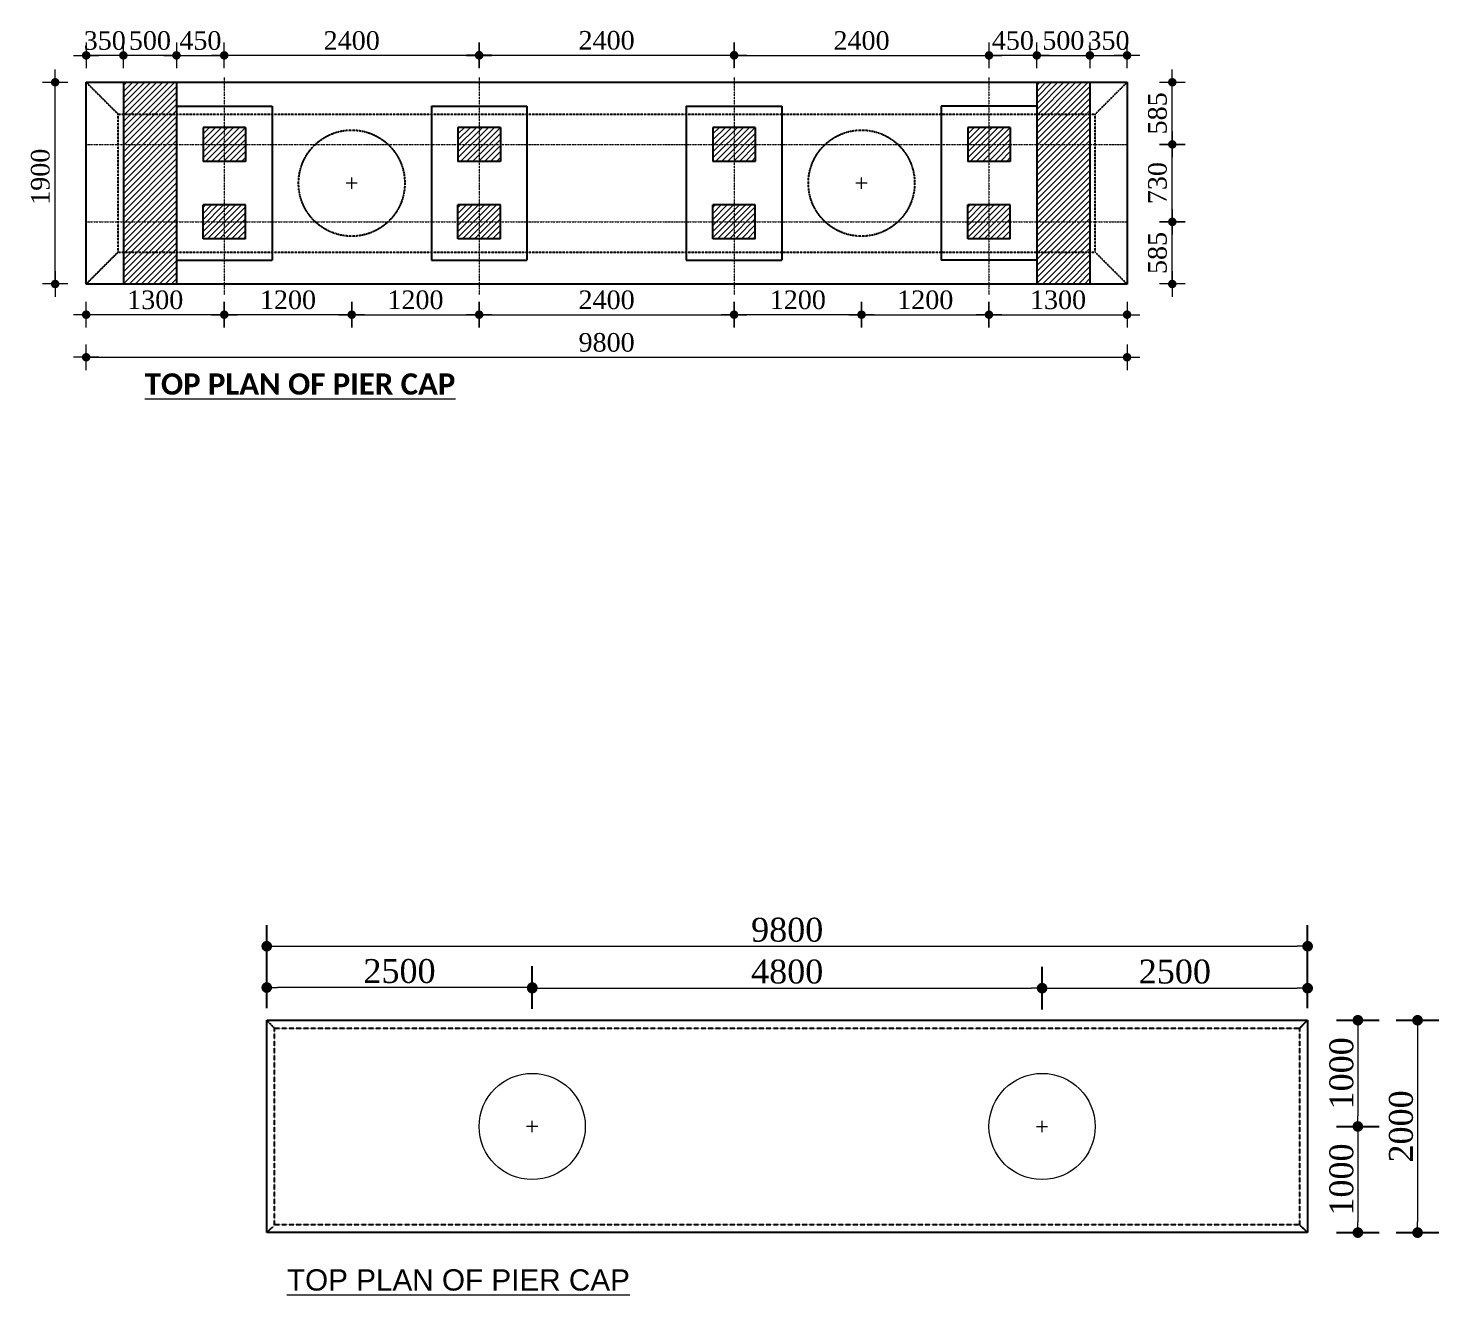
# Model space of a CAD drawing. Header units: millimetres. Extents: x -571543 to 35267, y -84886 to 197746.
# Drawn here: x -442335 to -429054, y -69339 to -57410 of the extents above; entities that cross this region are included whole.
import ezdxf

# ---------------------------------------------------------------- set-up
doc = ezdxf.new("R2010")
doc.units = ezdxf.units.MM
doc.header["$PDMODE"] = 2
for name, pattern in [('CENTER', [2, 1.25, -0.25, 0.25, -0.25]), ('DASHED', [0.75, 0.5, -0.25]), ('HIDDEN', [9.525, 6.35, -3.175])]:
    doc.linetypes.add(name, pattern=pattern)
doc.layers.get('Defpoints').update_dxf_attribs({"lineweight": 13})
for name, color, linetype, lineweight in [('Center Line', 34, 'Continuous', 15), ('Dimision', 96, 'Continuous', 18), ('hatch', 65, 'Continuous', 15), ('Pile', 11, 'Continuous', 15), ('Text', 7, 'Continuous', 15)]:
    doc.layers.add(name, color=color, linetype=linetype, lineweight=lineweight)
doc.layers.add('Pire Line', color=11, linetype='Continuous')
doc.styles.add('ROMANS', font='arial.ttf', dxfattribs={"height": 200})
doc.styles.get("Standard").update_dxf_attribs({"font": 'times.ttf'})
doc.dimstyles.new('dim_50', dxfattribs={"dimtxt": 150, "dimasz": 3, "dimexe": 25, "dimexo": 25, "dimgap": 50, "dimtad": 1, "dimdec": 0, "dimtxsty": 'Standard', "dimblk": 'D_TIC', "dimcen": 52.5, "dimse1": 1, "dimse2": 1, "dimclrd": 256, "dimclre": 256, "dimclrt": 256, "dimadec": 0, "dimazin": 0, "dimtfac": 1, "dimtdec": 0, "dimtix": 1, "dimtmove": 0, "dimatfit": 3, "dimldrblk": 'DOT', "dimfxl": 25, "dimfxlon": 1, "dimlwd": -1, "dimarcsym": 0})
doc.dimstyles.new('ISO-25', dxfattribs={"dimtxt": 175, "dimasz": 100, "dimexe": 65, "dimexo": 115.625, "dimgap": 40, "dimtad": 1, "dimtoh": 1, "dimdec": 0, "dimtxsty": 'Standard', "dimblk": 'DOT', "dimcen": 300, "dimclrd": 256, "dimclre": 256, "dimclrt": 256, "dimadec": 0, "dimazin": 0, "dimtfac": 1, "dimtdec": 0, "dimtix": 1, "dimtmove": 0, "dimatfit": 3, "dimldrblk": 'DOT', "dimfxl": 75, "dimlwd": -1, "dimarcsym": 0})
pattern_1 = [(45, (-281771.303, -959282.25), (-28.2842712, 28.2842712), [])]

# ---------------------------------------------------------------- blocks, each defined once
blk = doc.blocks.new('_Dot')
at = {"color": 0, "linetype": 'ByBlock', "lineweight": -2}
blk.add_line((-0.5, 0), (-1, 0), dxfattribs=at)
at = {"color": 0, "linetype": 'ByBlock', "const_width": 0.5}
blk.add_lwpolyline([(-0.25, 0, 1), (0.25, 0, 1)], format="xyb", close=True, dxfattribs=at)
blk = doc.blocks.new('*D144')
at = {"layer": 'Defpoints', "color": 0, "ltscale": 3, "transparency": 16777216}
for p in [(-432789, -66451), (-437589, -66753), (-432789, -67303)]:
    blk.add_point(p, dxfattribs=at)
at = {"layer": 'Dimision', "lineweight": -2, "ltscale": 3, "transparency": 16777216}
for p, q in [((-437589, -66638), (-437589, -66251)), ((-432789, -66651), (-432789, -66251))]:
    blk.add_line(p, q, dxfattribs=at)
at = {"layer": 'Dimision', "ltscale": 3, "transparency": 16777216}
blk.add_line((-437489, -66451), (-432889, -66451), dxfattribs=at)
at = {"layer": 'Dimision', "ltscale": 3, "transparency": 16777216, "xscale": 100, "yscale": 100, "zscale": 100, "rotation": 180}
blk.add_blockref('_Dot', (-437589, -66451), dxfattribs=at)
at = {"layer": 'Dimision', "ltscale": 3, "transparency": 16777216, "xscale": 100, "yscale": 100, "zscale": 100}
blk.add_blockref('_Dot', (-432789, -66451), dxfattribs=at)
at = {"layer": 'Dimision', "ltscale": 3, "transparency": 16777216, "insert": (-435189, -66296), "char_height": 225, "attachment_point": 5}
blk.add_mtext('4800', dxfattribs=at)
blk = doc.blocks.new('*D145')
at = {"layer": 'Defpoints', "color": 0, "ltscale": 3, "transparency": 16777216}
for p in [(-430289, -66753), (-430289, -67753), (-429816, -67753)]:
    blk.add_point(p, dxfattribs=at)
at = {"layer": 'Dimision', "lineweight": -2, "ltscale": 3, "transparency": 16777216}
for p, q in [((-430016, -66753), (-429616, -66753)), ((-430016, -67753), (-429616, -67753))]:
    blk.add_line(p, q, dxfattribs=at)
at = {"layer": 'Dimision', "ltscale": 3, "transparency": 16777216}
blk.add_line((-429816, -66853), (-429816, -67653), dxfattribs=at)
at = {"layer": 'Dimision', "ltscale": 3, "transparency": 16777216, "xscale": 100, "yscale": 100, "zscale": 100}
for p, rotation in [((-429816, -66753), 90), ((-429816, -67753), 270)]:
    blk.add_blockref('_Dot', p, dxfattribs=dict(at, rotation=rotation))
at = {"layer": 'Dimision', "ltscale": 3, "transparency": 16777216, "insert": (-429970, -67253), "char_height": 225, "attachment_point": 5, "rotation": 90}
blk.add_mtext('1000', dxfattribs=at)
blk = doc.blocks.new('*D167')
at = {"layer": 'Defpoints', "color": 0, "ltscale": 3, "transparency": 16777216}
for p in [(-430289, -67753), (-430289, -68753), (-429816, -68753)]:
    blk.add_point(p, dxfattribs=at)
at = {"layer": 'Dimision', "lineweight": -2, "ltscale": 3, "transparency": 16777216}
for p, q in [((-430016, -67753), (-429616, -67753)), ((-430016, -68753), (-429616, -68753))]:
    blk.add_line(p, q, dxfattribs=at)
at = {"layer": 'Dimision', "ltscale": 3, "transparency": 16777216}
blk.add_line((-429816, -67853), (-429816, -68653), dxfattribs=at)
at = {"layer": 'Dimision', "ltscale": 3, "transparency": 16777216, "xscale": 100, "yscale": 100, "zscale": 100}
for p, rotation in [((-429816, -67753), 90), ((-429816, -68753), 270)]:
    blk.add_blockref('_Dot', p, dxfattribs=dict(at, rotation=rotation))
at = {"layer": 'Dimision', "ltscale": 3, "transparency": 16777216, "insert": (-429970, -68253), "char_height": 225, "attachment_point": 5, "rotation": 90}
blk.add_mtext('1000', dxfattribs=at)
blk = doc.blocks.new('*D146')
at = {"layer": 'Defpoints', "color": 0, "ltscale": 3, "transparency": 16777216}
for p in [(-430289, -66753), (-430289, -68753), (-429254, -68753)]:
    blk.add_point(p, dxfattribs=at)
at = {"layer": 'Dimision', "lineweight": -2, "ltscale": 3, "transparency": 16777216}
for p, q in [((-429454, -66753), (-429054, -66753)), ((-429454, -68753), (-429054, -68753))]:
    blk.add_line(p, q, dxfattribs=at)
at = {"layer": 'Dimision', "ltscale": 3, "transparency": 16777216}
blk.add_line((-429254, -66853), (-429254, -68653), dxfattribs=at)
at = {"layer": 'Dimision', "ltscale": 3, "transparency": 16777216, "xscale": 100, "yscale": 100, "zscale": 100}
for p, rotation in [((-429254, -66753), 90), ((-429254, -68753), 270)]:
    blk.add_blockref('_Dot', p, dxfattribs=dict(at, rotation=rotation))
at = {"layer": 'Dimision', "ltscale": 3, "transparency": 16777216, "insert": (-429409, -67753), "char_height": 225, "attachment_point": 5, "rotation": 90}
blk.add_mtext('2000', dxfattribs=at)
blk = doc.blocks.new('*D155')
at = {"layer": 'Defpoints', "color": 0, "ltscale": 3, "transparency": 16777216}
for p in [(-430289, -66056), (-430289, -66439), (-440089, -66753)]:
    blk.add_point(p, dxfattribs=at)
at = {"layer": 'Dimision', "lineweight": -2, "ltscale": 3, "transparency": 16777216}
for p, q in [((-440089, -66256), (-440089, -65856)), ((-430289, -66256), (-430289, -65856))]:
    blk.add_line(p, q, dxfattribs=at)
at = {"layer": 'Dimision', "ltscale": 3, "transparency": 16777216}
blk.add_line((-439989, -66056), (-430389, -66056), dxfattribs=at)
at = {"layer": 'Dimision', "ltscale": 3, "transparency": 16777216, "xscale": 100, "yscale": 100, "zscale": 100, "rotation": 180}
blk.add_blockref('_Dot', (-440089, -66056), dxfattribs=at)
at = {"layer": 'Dimision', "ltscale": 3, "transparency": 16777216, "xscale": 100, "yscale": 100, "zscale": 100}
blk.add_blockref('_Dot', (-430289, -66056), dxfattribs=at)
at = {"layer": 'Dimision', "ltscale": 3, "transparency": 16777216, "insert": (-435189, -65902), "char_height": 225, "attachment_point": 5}
blk.add_mtext('9800', dxfattribs=at)
blk = doc.blocks.new('*D174')
at = {"layer": 'Defpoints', "color": 0, "ltscale": 3, "transparency": 16777216}
for p in [(-430289, -66451), (-430289, -66753), (-432789, -67753)]:
    blk.add_point(p, dxfattribs=at)
at = {"layer": 'Dimision', "lineweight": -2, "ltscale": 3, "transparency": 16777216}
for p, q in [((-432789, -66651), (-432789, -66251)), ((-430289, -66638), (-430289, -66251))]:
    blk.add_line(p, q, dxfattribs=at)
at = {"layer": 'Dimision', "ltscale": 3, "transparency": 16777216}
blk.add_line((-432689, -66451), (-430389, -66451), dxfattribs=at)
at = {"layer": 'Dimision', "ltscale": 3, "transparency": 16777216, "xscale": 100, "yscale": 100, "zscale": 100, "rotation": 180}
blk.add_blockref('_Dot', (-432789, -66451), dxfattribs=at)
at = {"layer": 'Dimision', "ltscale": 3, "transparency": 16777216, "xscale": 100, "yscale": 100, "zscale": 100}
blk.add_blockref('_Dot', (-430289, -66451), dxfattribs=at)
at = {"layer": 'Dimision', "ltscale": 3, "transparency": 16777216, "insert": (-431539, -66296), "char_height": 225, "attachment_point": 5}
blk.add_mtext('2500', dxfattribs=at)
blk = doc.blocks.new('*D175')
at = {"layer": 'Defpoints', "color": 0, "ltscale": 3, "transparency": 16777216}
for p in [(-440089, -66445), (-440089, -66753), (-437589, -67753)]:
    blk.add_point(p, dxfattribs=at)
at = {"layer": 'Dimision', "lineweight": -2, "ltscale": 3, "transparency": 16777216}
for p, q in [((-440089, -66638), (-440089, -66245)), ((-437589, -66645), (-437589, -66245))]:
    blk.add_line(p, q, dxfattribs=at)
at = {"layer": 'Dimision', "ltscale": 3, "transparency": 16777216}
blk.add_line((-437689, -66445), (-439989, -66445), dxfattribs=at)
at = {"layer": 'Dimision', "ltscale": 3, "transparency": 16777216, "xscale": 100, "yscale": 100, "zscale": 100, "rotation": 180}
blk.add_blockref('_Dot', (-440089, -66445), dxfattribs=at)
at = {"layer": 'Dimision', "ltscale": 3, "transparency": 16777216, "xscale": 100, "yscale": 100, "zscale": 100}
blk.add_blockref('_Dot', (-437589, -66445), dxfattribs=at)
at = {"layer": 'Dimision', "ltscale": 3, "transparency": 16777216, "insert": (-438839, -66291), "char_height": 225, "attachment_point": 5}
blk.add_mtext('2500', dxfattribs=at)
blk = doc.blocks.new('D_TIC')
at = {"layer": 'Dimision', "ltscale": 5}
for p, q in [((-60, 0), (60, 0)), ((0, 60), (0, -60))]:
    blk.add_line(p, q, dxfattribs=at)
at = {"layer": 'Dimision', "ltscale": 5, "const_width": 20}
blk.add_lwpolyline([(-10, 0, 1), (10, 0, 1)], format="xyb", close=True, dxfattribs=at)
blk = doc.blocks.new('*D122')
at = {"layer": 'Defpoints', "color": 0, "ltscale": 3, "transparency": 16777216}
for p in [(-439289, -59819), (-438089, -59819), (-438089, -60108)]:
    blk.add_point(p, dxfattribs=at)
at = {"layer": 'Dimision', "ltscale": 3, "transparency": 16777216}
blk.add_line((-439287, -60108), (-438091, -60108), dxfattribs=at)
at = {"layer": 'Dimision', "ltscale": 3, "transparency": 16777216, "xscale": 2, "yscale": 2, "zscale": 2, "rotation": 180}
blk.add_blockref('D_TIC', (-439289, -60108), dxfattribs=at)
at = {"layer": 'Dimision', "ltscale": 3, "transparency": 16777216, "xscale": 2, "yscale": 2, "zscale": 2}
blk.add_blockref('D_TIC', (-438089, -60108), dxfattribs=at)
at = {"layer": 'Dimision', "ltscale": 3, "transparency": 16777216, "insert": (-438689, -59969), "char_height": 175, "attachment_point": 5}
blk.add_mtext('1200', dxfattribs=at)
blk = doc.blocks.new('*D123')
at = {"layer": 'Defpoints', "color": 0, "ltscale": 3, "transparency": 16777216}
for p in [(-433289, -59887), (-431989, -59887), (-431989, -60108)]:
    blk.add_point(p, dxfattribs=at)
at = {"layer": 'Dimision', "ltscale": 3, "transparency": 16777216}
blk.add_line((-433287, -60108), (-431991, -60108), dxfattribs=at)
at = {"layer": 'Dimision', "ltscale": 3, "transparency": 16777216, "xscale": 2, "yscale": 2, "zscale": 2, "rotation": 180}
blk.add_blockref('D_TIC', (-433289, -60108), dxfattribs=at)
at = {"layer": 'Dimision', "ltscale": 3, "transparency": 16777216, "xscale": 2, "yscale": 2, "zscale": 2}
blk.add_blockref('D_TIC', (-431989, -60108), dxfattribs=at)
at = {"layer": 'Dimision', "ltscale": 3, "transparency": 16777216, "insert": (-432639, -59969), "char_height": 175, "attachment_point": 5}
blk.add_mtext('1300', dxfattribs=at)
blk = doc.blocks.new('*D124')
at = {"layer": 'Defpoints', "color": 0, "ltscale": 3, "transparency": 16777216}
for p in [(-441789, -59819), (-431989, -60293), (-431989, -60509)]:
    blk.add_point(p, dxfattribs=at)
at = {"layer": 'Dimision', "ltscale": 3, "transparency": 16777216}
blk.add_line((-441787, -60509), (-431991, -60509), dxfattribs=at)
at = {"layer": 'Dimision', "ltscale": 3, "transparency": 16777216, "xscale": 2, "yscale": 2, "zscale": 2, "rotation": 180}
blk.add_blockref('D_TIC', (-441789, -60509), dxfattribs=at)
at = {"layer": 'Dimision', "ltscale": 3, "transparency": 16777216, "xscale": 2, "yscale": 2, "zscale": 2}
blk.add_blockref('D_TIC', (-431989, -60509), dxfattribs=at)
at = {"layer": 'Dimision', "ltscale": 3, "transparency": 16777216, "insert": (-436889, -60370), "char_height": 175, "attachment_point": 5}
blk.add_mtext('9800', dxfattribs=at)
blk = doc.blocks.new('*D125')
at = {"layer": 'Defpoints', "color": 0, "ltscale": 3, "transparency": 16777216}
for p in [(-440489, -57666), (-440939, -57919), (-440489, -57965)]:
    blk.add_point(p, dxfattribs=at)
at = {"layer": 'Dimision', "ltscale": 3, "transparency": 16777216}
for p, q in [((-440941, -57666), (-440943, -57666)), ((-440939, -57666), (-440489, -57666)), ((-440487, -57666), (-440485, -57666))]:
    blk.add_line(p, q, dxfattribs=at)
at = {"layer": 'Dimision', "ltscale": 3, "transparency": 16777216, "xscale": 2, "yscale": 2, "zscale": 2}
blk.add_blockref('D_TIC', (-440939, -57666), dxfattribs=at)
at = {"layer": 'Dimision', "ltscale": 3, "transparency": 16777216, "xscale": 2, "yscale": 2, "zscale": 2, "rotation": 180}
blk.add_blockref('D_TIC', (-440489, -57666), dxfattribs=at)
at = {"layer": 'Dimision', "ltscale": 3, "transparency": 16777216, "insert": (-440714, -57527), "char_height": 175, "attachment_point": 5}
blk.add_mtext('450', dxfattribs=at)
blk = doc.blocks.new('*D126')
at = {"layer": 'Defpoints', "color": 0, "ltscale": 3, "transparency": 16777216}
for p in [(-442081, -57919), (-441789, -57919), (-441789, -59819)]:
    blk.add_point(p, dxfattribs=at)
at = {"layer": 'Dimision', "ltscale": 3, "transparency": 16777216}
blk.add_line((-442081, -59817), (-442081, -57921), dxfattribs=at)
at = {"layer": 'Dimision', "ltscale": 3, "transparency": 16777216, "xscale": 2, "yscale": 2, "zscale": 2}
for p, rotation in [((-442081, -57919), 90), ((-442081, -59819), 270)]:
    blk.add_blockref('D_TIC', p, dxfattribs=dict(at, rotation=rotation))
at = {"layer": 'Dimision', "ltscale": 3, "transparency": 16777216, "insert": (-442220, -58809), "char_height": 175, "attachment_point": 5, "rotation": 90}
blk.add_mtext('1900', dxfattribs=at)
blk = doc.blocks.new('*D127')
at = {"layer": 'Defpoints', "color": 0, "ltscale": 3, "transparency": 16777216}
for p in [(-431989, -59234), (-431563, -59234), (-431907, -59819)]:
    blk.add_point(p, dxfattribs=at)
at = {"layer": 'Dimision', "ltscale": 3, "transparency": 16777216}
blk.add_line((-431563, -59817), (-431563, -59236), dxfattribs=at)
at = {"layer": 'Dimision', "ltscale": 3, "transparency": 16777216, "xscale": 2, "yscale": 2, "zscale": 2}
for p, rotation in [((-431563, -59234), 90), ((-431563, -59819), 270)]:
    blk.add_blockref('D_TIC', p, dxfattribs=dict(at, rotation=rotation))
at = {"layer": 'Dimision', "ltscale": 3, "transparency": 16777216, "insert": (-431702, -59527), "char_height": 175, "attachment_point": 5, "rotation": 90}
blk.add_mtext('585', dxfattribs=at)
blk = doc.blocks.new('*D128')
at = {"layer": 'Defpoints', "color": 0, "ltscale": 3, "transparency": 16777216}
for p in [(-431989, -58504), (-431563, -58504), (-431697, -59234)]:
    blk.add_point(p, dxfattribs=at)
at = {"layer": 'Dimision', "ltscale": 3, "transparency": 16777216}
blk.add_line((-431563, -59232), (-431563, -58506), dxfattribs=at)
at = {"layer": 'Dimision', "ltscale": 3, "transparency": 16777216, "xscale": 2, "yscale": 2, "zscale": 2}
for p, rotation in [((-431563, -58504), 90), ((-431563, -59234), 270)]:
    blk.add_blockref('D_TIC', p, dxfattribs=dict(at, rotation=rotation))
at = {"layer": 'Dimision', "ltscale": 3, "transparency": 16777216, "insert": (-431702, -58869), "char_height": 175, "attachment_point": 5, "rotation": 90}
blk.add_mtext('730', dxfattribs=at)
blk = doc.blocks.new('*D129')
at = {"layer": 'Defpoints', "color": 0, "ltscale": 3, "transparency": 16777216}
for p in [(-431903, -57919), (-431563, -57919), (-431697, -58504)]:
    blk.add_point(p, dxfattribs=at)
at = {"layer": 'Dimision', "ltscale": 3, "transparency": 16777216}
blk.add_line((-431563, -58502), (-431563, -57921), dxfattribs=at)
at = {"layer": 'Dimision', "ltscale": 3, "transparency": 16777216, "xscale": 2, "yscale": 2, "zscale": 2}
for p, rotation in [((-431563, -57919), 90), ((-431563, -58504), 270)]:
    blk.add_blockref('D_TIC', p, dxfattribs=dict(at, rotation=rotation))
at = {"layer": 'Dimision', "ltscale": 3, "transparency": 16777216, "insert": (-431702, -58212), "char_height": 175, "attachment_point": 5, "rotation": 90}
blk.add_mtext('585', dxfattribs=at)
blk = doc.blocks.new('*D130')
at = {"layer": 'Defpoints', "color": 0, "ltscale": 3, "transparency": 16777216}
for p in [(-438089, -59887), (-435689, -59819), (-435689, -60108)]:
    blk.add_point(p, dxfattribs=at)
at = {"layer": 'Dimision', "ltscale": 3, "transparency": 16777216}
blk.add_line((-438087, -60108), (-435691, -60108), dxfattribs=at)
at = {"layer": 'Dimision', "ltscale": 3, "transparency": 16777216, "xscale": 2, "yscale": 2, "zscale": 2, "rotation": 180}
blk.add_blockref('D_TIC', (-438089, -60108), dxfattribs=at)
at = {"layer": 'Dimision', "ltscale": 3, "transparency": 16777216, "xscale": 2, "yscale": 2, "zscale": 2}
blk.add_blockref('D_TIC', (-435689, -60108), dxfattribs=at)
at = {"layer": 'Dimision', "ltscale": 3, "transparency": 16777216, "insert": (-436889, -59969), "char_height": 175, "attachment_point": 5}
blk.add_mtext('2400', dxfattribs=at)
blk = doc.blocks.new('*D186')
at = {"layer": 'Defpoints', "color": 0, "ltscale": 3, "transparency": 16777216}
for p in [(-441439, -57666), (-441439, -57919), (-440939, -57919)]:
    blk.add_point(p, dxfattribs=at)
at = {"layer": 'Dimision', "ltscale": 3, "transparency": 16777216}
blk.add_line((-440941, -57666), (-441437, -57666), dxfattribs=at)
at = {"layer": 'Dimision', "ltscale": 3, "transparency": 16777216, "xscale": 2, "yscale": 2, "zscale": 2, "rotation": 180}
blk.add_blockref('D_TIC', (-441439, -57666), dxfattribs=at)
at = {"layer": 'Dimision', "ltscale": 3, "transparency": 16777216, "xscale": 2, "yscale": 2, "zscale": 2}
blk.add_blockref('D_TIC', (-440939, -57666), dxfattribs=at)
at = {"layer": 'Dimision', "ltscale": 3, "transparency": 16777216, "insert": (-441189, -57527), "char_height": 175, "attachment_point": 5}
blk.add_mtext('500', dxfattribs=at)
blk = doc.blocks.new('*D187')
at = {"layer": 'Defpoints', "color": 0, "ltscale": 3, "transparency": 16777216}
for p in [(-441789, -57666), (-441789, -57919), (-441439, -57919)]:
    blk.add_point(p, dxfattribs=at)
at = {"layer": 'Dimision', "ltscale": 3, "transparency": 16777216}
for p, q in [((-441791, -57666), (-441793, -57666)), ((-441439, -57666), (-441789, -57666)), ((-441437, -57666), (-441435, -57666))]:
    blk.add_line(p, q, dxfattribs=at)
at = {"layer": 'Dimision', "ltscale": 3, "transparency": 16777216, "xscale": 2, "yscale": 2, "zscale": 2}
blk.add_blockref('D_TIC', (-441789, -57666), dxfattribs=at)
at = {"layer": 'Dimision', "ltscale": 3, "transparency": 16777216, "xscale": 2, "yscale": 2, "zscale": 2, "rotation": 180}
blk.add_blockref('D_TIC', (-441439, -57666), dxfattribs=at)
at = {"layer": 'Dimision', "ltscale": 3, "transparency": 16777216, "insert": (-441614, -57527), "char_height": 175, "attachment_point": 5}
blk.add_mtext('350', dxfattribs=at)
blk = doc.blocks.new('*D188')
at = {"layer": 'Defpoints', "color": 0, "ltscale": 3, "transparency": 16777216}
for p in [(-435689, -57664), (-438089, -57928), (-435689, -57925)]:
    blk.add_point(p, dxfattribs=at)
at = {"layer": 'Dimision', "ltscale": 3, "transparency": 16777216}
blk.add_line((-438087, -57664), (-435691, -57664), dxfattribs=at)
at = {"layer": 'Dimision', "ltscale": 3, "transparency": 16777216, "xscale": 2, "yscale": 2, "zscale": 2, "rotation": 180}
blk.add_blockref('D_TIC', (-438089, -57664), dxfattribs=at)
at = {"layer": 'Dimision', "ltscale": 3, "transparency": 16777216, "xscale": 2, "yscale": 2, "zscale": 2}
blk.add_blockref('D_TIC', (-435689, -57664), dxfattribs=at)
at = {"layer": 'Dimision', "ltscale": 3, "transparency": 16777216, "insert": (-436889, -57525), "char_height": 175, "attachment_point": 5}
blk.add_mtext('2400', dxfattribs=at)
blk = doc.blocks.new('*D189')
at = {"layer": 'Defpoints', "color": 0, "ltscale": 3, "transparency": 16777216}
for p in [(-433289, -57666), (-435689, -57925), (-433289, -57919)]:
    blk.add_point(p, dxfattribs=at)
at = {"layer": 'Dimision', "ltscale": 3, "transparency": 16777216}
blk.add_line((-435687, -57666), (-433291, -57666), dxfattribs=at)
at = {"layer": 'Dimision', "ltscale": 3, "transparency": 16777216, "xscale": 2, "yscale": 2, "zscale": 2, "rotation": 180}
blk.add_blockref('D_TIC', (-435689, -57666), dxfattribs=at)
at = {"layer": 'Dimision', "ltscale": 3, "transparency": 16777216, "xscale": 2, "yscale": 2, "zscale": 2}
blk.add_blockref('D_TIC', (-433289, -57666), dxfattribs=at)
at = {"layer": 'Dimision', "ltscale": 3, "transparency": 16777216, "insert": (-434489, -57527), "char_height": 175, "attachment_point": 5}
blk.add_mtext('2400', dxfattribs=at)
blk = doc.blocks.new('*D78')
at = {"layer": 'Defpoints', "color": 0, "ltscale": 3, "transparency": 16777216}
for p in [(-433289, -57666), (-433289, -57965), (-432839, -57919)]:
    blk.add_point(p, dxfattribs=at)
at = {"layer": 'Dimision', "ltscale": 3, "transparency": 16777216}
for p, q in [((-433291, -57666), (-433293, -57666)), ((-432839, -57666), (-433289, -57666)), ((-432837, -57666), (-432835, -57666))]:
    blk.add_line(p, q, dxfattribs=at)
at = {"layer": 'Dimision', "ltscale": 3, "transparency": 16777216, "xscale": 2, "yscale": 2, "zscale": 2}
blk.add_blockref('D_TIC', (-433289, -57666), dxfattribs=at)
at = {"layer": 'Dimision', "ltscale": 3, "transparency": 16777216, "xscale": 2, "yscale": 2, "zscale": 2, "rotation": 180}
blk.add_blockref('D_TIC', (-432839, -57666), dxfattribs=at)
at = {"layer": 'Dimision', "ltscale": 3, "transparency": 16777216, "insert": (-433064, -57527), "char_height": 175, "attachment_point": 5}
blk.add_mtext('450', dxfattribs=at)
blk = doc.blocks.new('*D79')
at = {"layer": 'Defpoints', "color": 0, "ltscale": 3, "transparency": 16777216}
for p in [(-432339, -57666), (-432839, -57919), (-432339, -57919)]:
    blk.add_point(p, dxfattribs=at)
at = {"layer": 'Dimision', "ltscale": 3, "transparency": 16777216}
blk.add_line((-432837, -57666), (-432341, -57666), dxfattribs=at)
at = {"layer": 'Dimision', "ltscale": 3, "transparency": 16777216, "xscale": 2, "yscale": 2, "zscale": 2, "rotation": 180}
blk.add_blockref('D_TIC', (-432839, -57666), dxfattribs=at)
at = {"layer": 'Dimision', "ltscale": 3, "transparency": 16777216, "xscale": 2, "yscale": 2, "zscale": 2}
blk.add_blockref('D_TIC', (-432339, -57666), dxfattribs=at)
at = {"layer": 'Dimision', "ltscale": 3, "transparency": 16777216, "insert": (-432589, -57527), "char_height": 175, "attachment_point": 5}
blk.add_mtext('500', dxfattribs=at)
blk = doc.blocks.new('*D80')
at = {"layer": 'Defpoints', "color": 0, "ltscale": 3, "transparency": 16777216}
for p in [(-431989, -57666), (-432339, -57919), (-431989, -57919)]:
    blk.add_point(p, dxfattribs=at)
at = {"layer": 'Dimision', "ltscale": 3, "transparency": 16777216}
for p, q in [((-432341, -57666), (-432343, -57666)), ((-432339, -57666), (-431989, -57666)), ((-431987, -57666), (-431985, -57666))]:
    blk.add_line(p, q, dxfattribs=at)
at = {"layer": 'Dimision', "ltscale": 3, "transparency": 16777216, "xscale": 2, "yscale": 2, "zscale": 2}
blk.add_blockref('D_TIC', (-432339, -57666), dxfattribs=at)
at = {"layer": 'Dimision', "ltscale": 3, "transparency": 16777216, "xscale": 2, "yscale": 2, "zscale": 2, "rotation": 180}
blk.add_blockref('D_TIC', (-431989, -57666), dxfattribs=at)
at = {"layer": 'Dimision', "ltscale": 3, "transparency": 16777216, "insert": (-432164, -57527), "char_height": 175, "attachment_point": 5}
blk.add_mtext('350', dxfattribs=at)
blk = doc.blocks.new('*D81')
at = {"layer": 'Defpoints', "color": 0, "ltscale": 3, "transparency": 16777216}
for p in [(-440489, -57666), (-440489, -57928), (-438089, -57928)]:
    blk.add_point(p, dxfattribs=at)
at = {"layer": 'Dimision', "ltscale": 3, "transparency": 16777216}
blk.add_line((-438091, -57666), (-440487, -57666), dxfattribs=at)
at = {"layer": 'Dimision', "ltscale": 3, "transparency": 16777216, "xscale": 2, "yscale": 2, "zscale": 2, "rotation": 180}
blk.add_blockref('D_TIC', (-440489, -57666), dxfattribs=at)
at = {"layer": 'Dimision', "ltscale": 3, "transparency": 16777216, "xscale": 2, "yscale": 2, "zscale": 2}
blk.add_blockref('D_TIC', (-438089, -57666), dxfattribs=at)
at = {"layer": 'Dimision', "ltscale": 3, "transparency": 16777216, "insert": (-439289, -57527), "char_height": 175, "attachment_point": 5}
blk.add_mtext('2400', dxfattribs=at)
blk = doc.blocks.new('*D190')
at = {"layer": 'Defpoints', "color": 0, "ltscale": 3, "transparency": 16777216}
for p in [(-440489, -59819), (-439289, -59819), (-440489, -60108)]:
    blk.add_point(p, dxfattribs=at)
at = {"layer": 'Dimision', "ltscale": 3, "transparency": 16777216}
blk.add_line((-439291, -60108), (-440487, -60108), dxfattribs=at)
at = {"layer": 'Dimision', "ltscale": 3, "transparency": 16777216, "xscale": 2, "yscale": 2, "zscale": 2, "rotation": 180}
blk.add_blockref('D_TIC', (-440489, -60108), dxfattribs=at)
at = {"layer": 'Dimision', "ltscale": 3, "transparency": 16777216, "xscale": 2, "yscale": 2, "zscale": 2}
blk.add_blockref('D_TIC', (-439289, -60108), dxfattribs=at)
at = {"layer": 'Dimision', "ltscale": 3, "transparency": 16777216, "insert": (-439889, -59969), "char_height": 175, "attachment_point": 5}
blk.add_mtext('1200', dxfattribs=at)
blk = doc.blocks.new('*D191')
at = {"layer": 'Defpoints', "color": 0, "ltscale": 3, "transparency": 16777216}
for p in [(-441789, -59819), (-440489, -59819), (-441789, -60108)]:
    blk.add_point(p, dxfattribs=at)
at = {"layer": 'Dimision', "ltscale": 3, "transparency": 16777216}
blk.add_line((-440491, -60108), (-441787, -60108), dxfattribs=at)
at = {"layer": 'Dimision', "ltscale": 3, "transparency": 16777216, "xscale": 2, "yscale": 2, "zscale": 2, "rotation": 180}
blk.add_blockref('D_TIC', (-441789, -60108), dxfattribs=at)
at = {"layer": 'Dimision', "ltscale": 3, "transparency": 16777216, "xscale": 2, "yscale": 2, "zscale": 2}
blk.add_blockref('D_TIC', (-440489, -60108), dxfattribs=at)
at = {"layer": 'Dimision', "ltscale": 3, "transparency": 16777216, "insert": (-441139, -59969), "char_height": 175, "attachment_point": 5}
blk.add_mtext('1300', dxfattribs=at)
blk = doc.blocks.new('*D82')
at = {"layer": 'Defpoints', "color": 0, "ltscale": 3, "transparency": 16777216}
for p in [(-435689, -59819), (-434489, -59819), (-435689, -60108)]:
    blk.add_point(p, dxfattribs=at)
at = {"layer": 'Dimision', "ltscale": 3, "transparency": 16777216}
blk.add_line((-434491, -60108), (-435687, -60108), dxfattribs=at)
at = {"layer": 'Dimision', "ltscale": 3, "transparency": 16777216, "xscale": 2, "yscale": 2, "zscale": 2, "rotation": 180}
blk.add_blockref('D_TIC', (-435689, -60108), dxfattribs=at)
at = {"layer": 'Dimision', "ltscale": 3, "transparency": 16777216, "xscale": 2, "yscale": 2, "zscale": 2}
blk.add_blockref('D_TIC', (-434489, -60108), dxfattribs=at)
at = {"layer": 'Dimision', "ltscale": 3, "transparency": 16777216, "insert": (-435089, -59969), "char_height": 175, "attachment_point": 5}
blk.add_mtext('1200', dxfattribs=at)
blk = doc.blocks.new('*D83')
at = {"layer": 'Defpoints', "color": 0, "ltscale": 3, "transparency": 16777216}
for p in [(-434489, -59819), (-433289, -59819), (-433289, -60108)]:
    blk.add_point(p, dxfattribs=at)
at = {"layer": 'Dimision', "ltscale": 3, "transparency": 16777216}
blk.add_line((-434487, -60108), (-433291, -60108), dxfattribs=at)
at = {"layer": 'Dimision', "ltscale": 3, "transparency": 16777216, "xscale": 2, "yscale": 2, "zscale": 2, "rotation": 180}
blk.add_blockref('D_TIC', (-434489, -60108), dxfattribs=at)
at = {"layer": 'Dimision', "ltscale": 3, "transparency": 16777216, "xscale": 2, "yscale": 2, "zscale": 2}
blk.add_blockref('D_TIC', (-433289, -60108), dxfattribs=at)
at = {"layer": 'Dimision', "ltscale": 3, "transparency": 16777216, "insert": (-433889, -59969), "char_height": 175, "attachment_point": 5}
blk.add_mtext('1200', dxfattribs=at)

msp = doc.modelspace()

# ---------------------------------------------------------------- hatches: boundary and pattern name
at = {"layer": 'hatch', "ltscale": 10}
h = msp.add_hatch(dxfattribs=at)
h.set_pattern_fill('_USER', color=256, scale=40, angle=45, style=0, pattern_type=0)
h.set_pattern_definition(pattern_1)
h.paths.add_polyline_path([(-440939.1, -57919.1), (-441439.1, -57919.1), (-441439.1, -59819.1), (-440939.1, -59819.1)])
h = msp.add_hatch(dxfattribs=at)
h.set_pattern_fill('_USER', color=256, scale=40, angle=45, style=0, pattern_type=0)
h.set_pattern_definition(pattern_1)
h.paths.add_polyline_path([(-432839.1, -57919.1), (-432339.1, -57919.1), (-432339.1, -59819.1), (-432839.1, -59819.1)])
h = msp.add_hatch(dxfattribs=at)
h.set_pattern_fill('_USER', color=256, scale=40, angle=45, style=0, pattern_type=0)
h.set_pattern_definition([(45, (-54432.27, -172554.067), (-28.2842712, 28.2842712), [])])
h.paths.add_polyline_path([(-440689, -58344.1), (-440689, -58664.1), (-440289, -58664.1), (-440289, -58344.1)])
h = msp.add_hatch(dxfattribs=at)
h.set_pattern_fill('_USER', color=256, scale=40, angle=45, style=0, pattern_type=0)
h.set_pattern_definition([(45, (-52032.27, -172554.067), (-28.2842712, 28.2842712), [])])
h.paths.add_polyline_path([(-438289, -58344.1), (-438289, -58664.1), (-437889, -58664.1), (-437889, -58344.1)])
h = msp.add_hatch(dxfattribs=at)
h.set_pattern_fill('_USER', color=256, scale=40, angle=45, style=0, pattern_type=0)
h.set_pattern_definition([(45, (-49632.27, -172554.067), (-28.2842712, 28.2842712), [])])
h.paths.add_polyline_path([(-435889, -58344.1), (-435889, -58664.1), (-435489, -58664.1), (-435489, -58344.1)])
h = msp.add_hatch(dxfattribs=at)
h.set_pattern_fill('_USER', color=256, scale=40, angle=45, style=0, pattern_type=0)
h.set_pattern_definition([(45, (-47232.27, -172554.067), (-28.2842712, 28.2842712), [])])
h.paths.add_polyline_path([(-433489, -58344.1), (-433489, -58664.1), (-433089, -58664.1), (-433089, -58344.1)])
h = msp.add_hatch(dxfattribs=at)
h.set_pattern_fill('_USER', color=256, scale=40, angle=45, style=0, pattern_type=0)
h.set_pattern_definition([(45, (-54432.27, -172454.067), (-28.2842712, 28.2842712), [])])
h.paths.add_polyline_path([(-440689, -59394.1), (-440689, -59074.1), (-440289, -59074.1), (-440289, -59394.1)])
h = msp.add_hatch(dxfattribs=at)
h.set_pattern_fill('_USER', color=256, scale=40, angle=45, style=0, pattern_type=0)
h.set_pattern_definition([(45, (-52032.27, -172454.067), (-28.2842712, 28.2842712), [])])
h.paths.add_polyline_path([(-438289, -59394.1), (-438289, -59074.1), (-437889, -59074.1), (-437889, -59394.1)])
h = msp.add_hatch(dxfattribs=at)
h.set_pattern_fill('_USER', color=256, scale=40, angle=45, style=0, pattern_type=0)
h.set_pattern_definition([(45, (-49632.27, -172454.067), (-28.2842712, 28.2842712), [])])
h.paths.add_polyline_path([(-435889, -59394.1), (-435889, -59074.1), (-435489, -59074.1), (-435489, -59394.1)])
h = msp.add_hatch(dxfattribs=at)
h.set_pattern_fill('_USER', color=256, scale=40, angle=45, style=0, pattern_type=0)
h.set_pattern_definition([(45, (-47232.27, -172454.067), (-28.2842712, 28.2842712), [])])
h.paths.add_polyline_path([(-433489, -59394.1), (-433489, -59074.1), (-433089, -59074.1), (-433089, -59394.1)])

# ---------------------------------------------------------------- linework, layer by layer
at = {"layer": 'Center Line'}
for p, q in [((-439289.1, -58921.6), (-439289.1, -58816.6)), ((-434489.1, -58921.6), (-434489.1, -58816.6)), ((-439236.6, -58869.1), (-439341.6, -58869.1)), ((-434436.6, -58869.1), (-434541.6, -58869.1)), ((-437589.5, -67805.9), (-437589.5, -67700.9)), ((-432789.4, -67805.9), (-432789.4, -67700.9)), ((-437537, -67753.4), (-437642, -67753.4)), ((-432841.9, -67753.4), (-432736.9, -67753.4))]:
    msp.add_line(p, q, dxfattribs=at)
at = {"layer": 'Center Line', "linetype": 'CENTER', "ltscale": 0.15}
for points in [[(-440489.1, -57875.1), (-440489.1, -59918.7)], [(-438089.1, -57875.1), (-438089.1, -59918.7)], [(-435689.1, -57875.1), (-435689.1, -59918.7)], [(-433289, -57875.1), (-433289, -59918.7)], [(-441789.1, -58504.1), (-431989.1, -58504.1)], [(-441789.1, -59234.1), (-431989.1, -59234.1)]]:
    msp.add_lwpolyline(points, dxfattribs=at)
at = {"layer": 'Pile', "ltscale": 3}
for centre in [(-437589.5, -67753.4), (-432789.4, -67753.4)]:
    msp.add_circle(centre, 500, dxfattribs=at)
at = {"layer": 'Pire Line', "ltscale": 5}
for p, q in [((-441789.1, -57919.1), (-431989.1, -57919.1)), ((-441789.1, -59819.1), (-441789.1, -57919.1)), ((-441439.1, -57919.1), (-441439.1, -59819.1)), ((-440939.1, -57919.1), (-440939.1, -59819.1)), ((-432839.1, -57919.1), (-432839.1, -59819.1)), ((-432339.1, -57919.1), (-432339.1, -59819.1)), ((-431989.1, -57919.1), (-431989.1, -59819.1)), ((-440939.1, -58144.1), (-440039.1, -58144.1)), ((-440939.1, -58144.1), (-440939.1, -59644.1)), ((-440039.1, -58144.1), (-440039.1, -59594.1)), ((-438539.1, -58144.1), (-437639.1, -58144.1)), ((-438539.1, -58144.1), (-438539.1, -59594.1)), ((-437639.1, -58144.1), (-437639.1, -59594.1)), ((-436139.1, -58144.1), (-435239.1, -58144.1)), ((-436139.1, -58144.1), (-436139.1, -59594.1)), ((-435239.1, -58144.1), (-435239.1, -59594.1)), ((-433739.1, -58144.1), (-433739.1, -59594.1)), ((-432839.1, -58144.1), (-433739.1, -58144.1)), ((-440689, -58344.1), (-440689, -58664.1)), ((-440289, -58344.1), (-440689, -58344.1)), ((-440289, -58344.1), (-440289, -58664.1)), ((-438289, -58344.1), (-438289, -58664.1)), ((-437889, -58344.1), (-438289, -58344.1)), ((-437889, -58344.1), (-437889, -58664.1)), ((-435889, -58344.1), (-435889, -58664.1)), ((-435489, -58344.1), (-435889, -58344.1)), ((-435489, -58344.1), (-435489, -58664.1)), ((-433489, -58344.1), (-433489, -58664.1)), ((-433089, -58344.1), (-433489, -58344.1)), ((-433089, -58344.1), (-433089, -58664.1)), ((-440289, -58664.1), (-440689, -58664.1)), ((-437889, -58664.1), (-438289, -58664.1)), ((-435489, -58664.1), (-435889, -58664.1)), ((-433089, -58664.1), (-433489, -58664.1)), ((-440689, -59394.1), (-440689, -59074.1)), ((-440289, -59074.1), (-440689, -59074.1)), ((-440289, -59394.1), (-440289, -59074.1)), ((-438289, -59394.1), (-438289, -59074.1)), ((-437889, -59074.1), (-438289, -59074.1)), ((-437889, -59394.1), (-437889, -59074.1)), ((-435889, -59394.1), (-435889, -59074.1)), ((-435489, -59074.1), (-435889, -59074.1)), ((-435489, -59394.1), (-435489, -59074.1)), ((-433489, -59394.1), (-433489, -59074.1)), ((-433089, -59074.1), (-433489, -59074.1)), ((-433089, -59394.1), (-433089, -59074.1)), ((-440289, -59394.1), (-440689, -59394.1)), ((-437889, -59394.1), (-438289, -59394.1)), ((-435489, -59394.1), (-435889, -59394.1)), ((-433089, -59394.1), (-433489, -59394.1)), ((-440939.1, -59594.1), (-440039.1, -59594.1)), ((-438539.1, -59594.1), (-437639.1, -59594.1)), ((-436139.1, -59594.1), (-435239.1, -59594.1)), ((-432839.1, -59594.1), (-433739.1, -59594.1)), ((-431989.1, -59819.1), (-441789.1, -59819.1)), ((-440089.4, -66753.4), (-430289.4, -66753.4)), ((-440089.4, -68753.4), (-440089.4, -66753.4)), ((-430289.4, -66753.4), (-430289.4, -68753.4)), ((-430289.4, -68753.4), (-440089.4, -68753.4))]:
    msp.add_line(p, q, dxfattribs=at)
at = {"layer": 'Pire Line', "linetype": 'HIDDEN', "ltscale": 0.3}
for p, q in [((-441489.1, -58219.1), (-432289.1, -58219.1)), ((-441489.1, -59519.1), (-441489.1, -58219.1)), ((-432289.1, -59519.1), (-432289.1, -58219.1)), ((-441489.1, -59519.1), (-432289.1, -59519.1))]:
    msp.add_line(p, q, dxfattribs=at)
at = {"layer": 'Pire Line', "linetype": 'DASHED', "ltscale": 4}
for p, q in [((-440014.4, -66828.4), (-430364.4, -66828.4)), ((-440014.4, -68678.4), (-440014.4, -66828.4)), ((-430364.4, -66828.4), (-430364.4, -68678.4)), ((-430364.4, -68678.4), (-440014.4, -68678.4))]:
    msp.add_line(p, q, dxfattribs=at)
at = {"layer": 'Pire Line', "linetype": 'DASHED', "ltscale": 5}
for points in [[(-441489.1, -58219.1), (-441789.1, -57919.1)], [(-432289.1, -58219.1), (-431989.1, -57919.1)], [(-441489.1, -59519.1), (-441789.1, -59819.1)], [(-432289.1, -59519.1), (-431989.1, -59819.1)], [(-440014.4, -66828.4), (-440089.4, -66753.4)]]:
    msp.add_lwpolyline(points, dxfattribs=at)
at = {"layer": 'Pire Line', "linetype": 'DASHED', "ltscale": 3}
for points in [[(-430364.4, -66828.4), (-430289.4, -66753.4)], [(-440014.4, -68678.4), (-440089.4, -68753.4)], [(-430364.4, -68678.4), (-430289.4, -68753.4)]]:
    msp.add_lwpolyline(points, dxfattribs=at)
at = {"layer": 'Pire Line', "linetype": 'DASHED', "ltscale": 2}
for centre in [(-439289.1, -58869.1), (-434489.1, -58869.1)]:
    msp.add_circle(centre, 500, dxfattribs=at)

# ---------------------------------------------------------------- texts
at = {"layer": 'Text', "style": 'ROMANS'}
msp.add_text('%%UTOP PLAN OF PIER CAP', height=200, dxfattribs=at).set_placement((-439898.8, -69298.6))
at = {"layer": 'Text', "insert": (-441237.3, -60660.8), "char_height": 200, "width": 3801.124, "attachment_point": 1, "style": 'ROMANS'}
msp.add_mtext('{\\fCalibri|b1|i0|c0|p34;\\LTOP PLAN OF PIER CAP}', dxfattribs=at)

# ---------------------------------------------------------------- dimensions: what is measured, and where the dimension line sits
at = {"layer": 'Dimision', "ltscale": 3}
for base, p1, p2, dimstyle, override, picture, middle in [((-441789.1, -57666.2), (-441439.1, -57919.1), (-441789.1, -57919.1), 'dim_50', {"dimtxt": 175, "dimasz": 2, "dimtmove": 1, "dimfxl": 75}, '*D187', (-441614.1, -57527.2)), ((-441439.1, -57666.2), (-440939.1, -57919.1), (-441439.1, -57919.1), 'dim_50', {"dimtxt": 175, "dimasz": 2, "dimtmove": 1, "dimfxl": 75}, '*D186', (-441189.1, -57527.2)), ((-440489.1, -57666.2), (-440939.1, -57919.1), (-440489.1, -57965.2), 'dim_50', {"dimtxt": 175, "dimasz": 2, "dimtmove": 1, "dimfxl": 75}, '*D125', (-440714.1, -57527.2)), ((-435689.1, -57663.8), (-438089.1, -57927.6), (-435689.1, -57925.1), 'dim_50', {"dimtxt": 175, "dimasz": 2, "dimtmove": 1, "dimfxl": 75}, '*D188', (-436889.1, -57524.8)), ((-433289, -57666.2), (-435689.1, -57925.1), (-433289, -57919.1), 'dim_50', {"dimtxt": 175, "dimasz": 2, "dimtmove": 1, "dimfxl": 75}, '*D189', (-434489, -57527.2)), ((-431989.1, -60509.3), (-441789.1, -59819.1), (-431989.1, -60293.1), 'dim_50', {"dimtxt": 175, "dimasz": 2, "dimtmove": 1, "dimfxl": 75}, '*D124', (-436889.1, -60370.1)), ((-441789.1, -60107.5), (-440489.1, -59819.1), (-441789.1, -59819.1), 'dim_50', {"dimtxt": 175, "dimasz": 2, "dimtmove": 1, "dimfxl": 75}, '*D191', (-441139.1, -59968.5)), ((-440489.1, -60107.5), (-439289.1, -59819.1), (-440489.1, -59819.1), 'dim_50', {"dimtxt": 175, "dimasz": 2, "dimtmove": 1, "dimfxl": 75}, '*D190', (-439889.1, -59968.5)), ((-438089.1, -60107.5), (-439289.1, -59819.1), (-438089.1, -59819.1), 'dim_50', {"dimtxt": 175, "dimasz": 2, "dimtmove": 1, "dimfxl": 75}, '*D122', (-438689.1, -59968.5)), ((-435689.1, -60107.5), (-438089.1, -59886.7), (-435689.1, -59819.1), 'dim_50', {"dimtxt": 175, "dimasz": 2, "dimtmove": 1, "dimfxl": 75}, '*D130', (-436889.1, -59968.5)), ((-431989.1, -60107.5), (-433289, -59886.7), (-431989.1, -59886.7), 'dim_50', {"dimtxt": 175, "dimasz": 2, "dimtmove": 1, "dimfxl": 75}, '*D123', (-432639, -59968.5)), ((-430289.4, -66056.4), (-440089.4, -66753.4), (-430289.4, -66438.9), 'ISO-25', {"dimtxt": 225, "dimexe": 200, "dimfxl": 200, "dimfxlon": 1}, '*D155', (-435189.4, -65901.6)), ((-440089.4, -66445.5), (-437589.5, -67753.4), (-440089.4, -66753.4), 'ISO-25', {"dimtxt": 225, "dimexe": 200, "dimfxl": 200, "dimfxlon": 1}, '*D175', (-438839.4, -66291)), ((-432789.4, -66450.9), (-437589.4, -66753.4), (-432789.4, -67303.4), 'ISO-25', {"dimtxt": 225, "dimexe": 200, "dimfxl": 200, "dimfxlon": 1}, '*D144', (-435189.4, -66296.5)), ((-430289.4, -66450.9), (-432789.4, -67753.4), (-430289.4, -66753.4), 'ISO-25', {"dimtxt": 225, "dimexe": 200, "dimfxl": 200, "dimfxlon": 1}, '*D174', (-431539.4, -66296.5))]:
    dim = msp.add_linear_dim(base=base, p1=p1, p2=p2, dimstyle=dimstyle, override=override, dxfattribs=at)
    dim.commit()
    dim.dimension.update_dxf_attribs({"geometry": picture, "text_midpoint": middle})
for base, p1, p2, angle, dimstyle, override, picture, middle in [((-440489.1, -57666.2), (-438089.1, -57927.6), (-440489.1, -57927.6), 180, 'dim_50', {"dimtxt": 175, "dimasz": 2, "dimtmove": 1, "dimfxl": 75}, '*D81', (-439289.1, -57527.2)), ((-433289.1, -57666.2), (-432839.1, -57919.1), (-433289.1, -57965.2), 180, 'dim_50', {"dimtxt": 175, "dimasz": 2, "dimtmove": 1, "dimfxl": 75}, '*D78', (-433064.1, -57527.2)), ((-432339.1, -57666.2), (-432839.1, -57919.1), (-432339.1, -57919.1), 180, 'dim_50', {"dimtxt": 175, "dimasz": 2, "dimtmove": 1, "dimfxl": 75}, '*D79', (-432589.1, -57527.2)), ((-431989.1, -57666.2), (-432339.1, -57919.1), (-431989.1, -57919.1), 180, 'dim_50', {"dimtxt": 175, "dimasz": 2, "dimtmove": 1, "dimfxl": 75}, '*D80', (-432164.1, -57527.2)), ((-431562.9, -57919.1), (-431697.1, -58504.1), (-431903.2, -57919.1), 90, 'dim_50', {"dimtxt": 175, "dimasz": 2, "dimtmove": 1, "dimfxl": 75}, '*D129', (-431702, -58211.6)), ((-431562.9, -58504.1), (-431697.1, -59234.1), (-431989.1, -58504.1), 90, 'dim_50', {"dimtxt": 175, "dimasz": 2, "dimtmove": 1, "dimfxl": 75}, '*D128', (-431702.2, -58869.1)), ((-431562.9, -59234.1), (-431907, -59819.1), (-431989.1, -59234.1), 90, 'dim_50', {"dimtxt": 175, "dimasz": 2, "dimtmove": 1, "dimfxl": 75}, '*D127', (-431702, -59526.6)), ((-435689.1, -60107.5), (-434489.1, -59819.1), (-435689.1, -59819.1), 180, 'dim_50', {"dimtxt": 175, "dimasz": 2, "dimtmove": 1, "dimfxl": 75}, '*D82', (-435089.1, -59968.5)), ((-433289.1, -60107.5), (-434489.1, -59819.1), (-433289.1, -59819.1), 180, 'dim_50', {"dimtxt": 175, "dimasz": 2, "dimtmove": 1, "dimfxl": 75}, '*D83', (-433889.1, -59968.5)), ((-429815.5, -67753.4), (-430289.4, -66753.4), (-430289.4, -67753.4), 90, 'ISO-25', {"dimtxt": 225, "dimexe": 200, "dimfxl": 200, "dimfxlon": 1}, '*D145', (-429970, -67253.4)), ((-429254.1, -68753.4), (-430289.4, -66753.4), (-430289.4, -68753.4), 90, 'ISO-25', {"dimtxt": 225, "dimexe": 200, "dimfxl": 200, "dimfxlon": 1}, '*D146', (-429408.6, -67753.4)), ((-429815.5, -68753.4), (-430289.4, -67753.4), (-430289.4, -68753.4), 90, 'ISO-25', {"dimtxt": 225, "dimexe": 200, "dimfxl": 200, "dimfxlon": 1}, '*D167', (-429970, -68253.4))]:
    dim = msp.add_linear_dim(base=base, p1=p1, p2=p2, angle=angle, dimstyle=dimstyle, override=override, dxfattribs=at)
    dim.commit()
    dim.dimension.update_dxf_attribs({"geometry": picture, "text_midpoint": middle})
dim = msp.add_linear_dim(base=(-442080.7, -57919.1), p1=(-441789.1, -59819.1), p2=(-441789.1, -57919.1), angle=90, dimstyle='dim_50', override={"dimtxt": 175, "dimasz": 2, "dimtmove": 1, "dimfxl": 75}, dxfattribs=at)
dim.commit()
dim.dimension.update_dxf_attribs({"geometry": '*D126', "text_midpoint": (-442080.7, -58809.1), "dimtype": 160})

doc.saveas('drawing.dxf')
